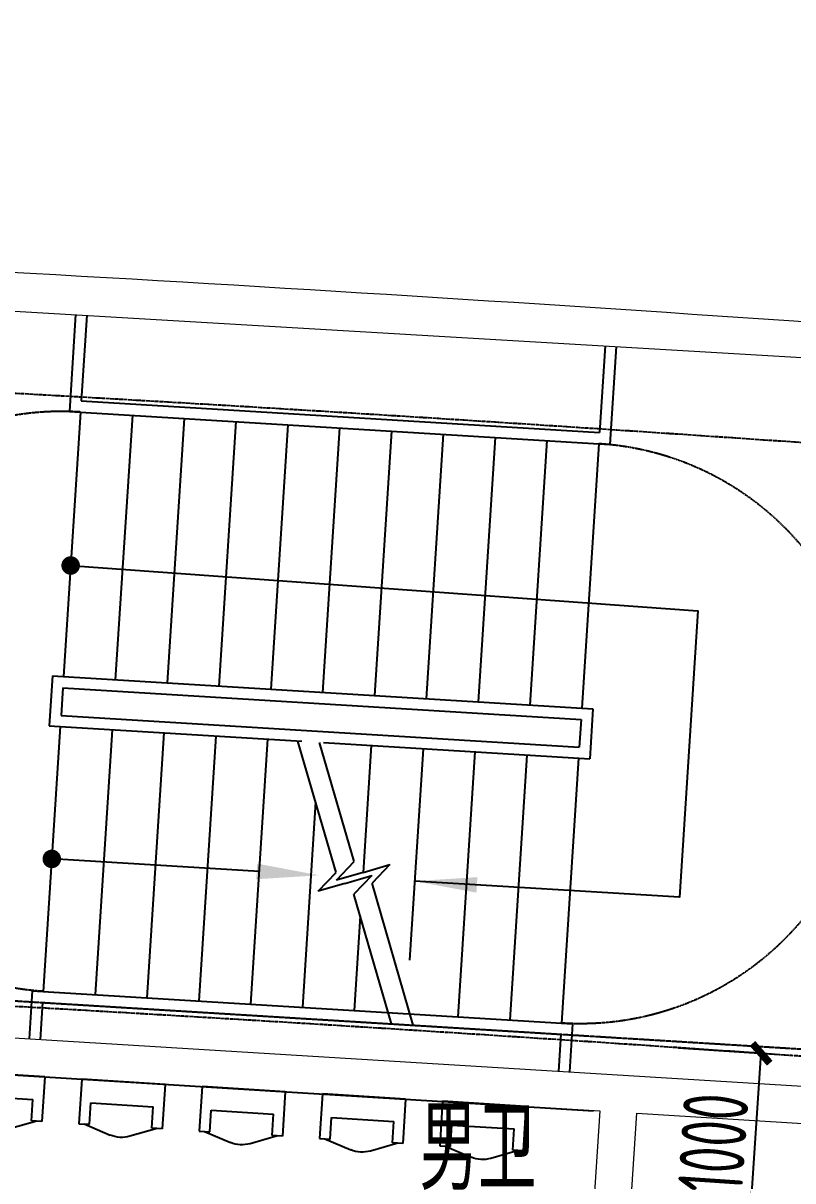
# Model space of a CAD drawing. Header units: millimetres. Extents: x 11677979 to 24947533, y -12764720 to -6308891.
# Drawn here: x 11796442 to 11800593, y -6382217 to -6375976 of the extents above; entities that cross this region are included whole.
import ezdxf
from ezdxf.enums import TextEntityAlignment as Align

# ---------------------------------------------------------------- set-up
doc = ezdxf.new("R2010")
doc.units = ezdxf.units.MM
doc.header["$LTSCALE"] = 10
for name, pattern in [('A2-RG-AXIS$0$CENTER', [2, 1.25, -0.25, 0.25, -0.25]), ('A2-RG-AXIS$0$DOTE', [2.42, 2, -0.2, 0.02, -0.2]), ('A2-RI-F4$0$A2-RG-AXIS$0$CENTER', [2, 1.25, -0.25, 0.25, -0.25]), ('A2-RI-F4$0$A2-RG-AXIS$0$DOTE', [2.42, 2, -0.2, 0.02, -0.2]), ('A2-RI-F4$0$A2-RV-F4$0$HIDDEN', [0.375, 0.25, -0.125]), ('A2-RV-F4$0$HIDDEN', [0.375, 0.25, -0.125])]:
    doc.linetypes.add(name, pattern=pattern)
for name, color, linetype in [('A2-RB-F4$0$A-DIMS-100', 1, 'Continuous'), ('A2-RD-F4$0$A-1-1-X-toilel$0$A-FIXT', 55, 'Continuous'), ('A2-RG-AXIS$0$A-GRID', 1, 'A2-RG-AXIS$0$CENTER'), ('A2-RI-F4$0$A-SYMB-AREA', 4, 'Continuous'), ('A2-RI-F4$0$A-SYMB-NAME', 4, 'Continuous'), ('A2-RI-F4$0$A2-RB-F4$0$A-DIMS-100', 1, 'Continuous'), ('A2-RI-F4$0$A2-RD-F4$0$A-1-1-X-toilel$0$A-FIXT', 55, 'Continuous'), ('A2-RI-F4$0$A2-RG-AXIS$0$A-GRID', 1, 'A2-RI-F4$0$A2-RG-AXIS$0$CENTER'), ('A2-RI-F4$0$A2-RV-F4$0$A-HATH', 9, 'Continuous'), ('A2-RI-F4$0$A2-RV-F4$0$A-SYMB', 4, 'Continuous'), ('A2-RI-F4$0$A2-RV-F4$0$AUDIT_D_120618114340-210', 80, 'Continuous'), ('A2-RI-F4$0$A2-RV-F4$0$AUDIT_D_120618114340-341', 1, 'Continuous'), ('A2-RI-F4$0$A2-RV-F4$0$AUDIT_D_120618114340-408', 50, 'Continuous'), ('A2-RV-F4$0$A-HATH', 9, 'Continuous'), ('A2-RV-F4$0$A-SYMB', 4, 'Continuous'), ('A2-RV-F4$0$AUDIT_D_120618114340-210', 80, 'Continuous'), ('A2-RV-F4$0$AUDIT_D_120618114340-341', 1, 'Continuous'), ('A2-RV-F4$0$AUDIT_D_120618114340-408', 50, 'Continuous')]:
    doc.layers.add(name, color=color, linetype=linetype)
doc.layers.add('A2-RI-F4$0$A-WALL', color=7, linetype='Continuous', lineweight=5)
doc.styles.add('A2-RB-F4$0$XD2008', font='hzs.shx', dxfattribs={"width": 0.7, "bigfont": 'hztxt.shx'})
doc.styles.add('A2-RI-F4$0$A2-RB-F4$0$XD2008', font='hzs.shx', dxfattribs={"width": 0.7, "bigfont": 'hztxt.shx'})
doc.styles.add('A2-RI-F4$0$ECADI', font='hzs.shx', dxfattribs={"width": 0.7, "bigfont": 'hztxt.shx'})
doc.dimstyles.new('A2-RB-F4$0$XD100$0', dxfattribs={"dimscale": 100, "dimtxt": 3.5, "dimasz": 1, "dimexe": 1, "dimexo": 2, "dimgap": 0.5, "dimtad": 1, "dimdec": 0, "dimdsep": 46, "dimtxsty": 'A2-RB-F4$0$XD2008', "dimblk1": 'A2-RB-F4$0$_ArchTick', "dimblk2": 'A2-RB-F4$0$_ArchTick', "dimsah": 1, "dimcen": 2.5, "dimclrt": 4, "dimaunit": 1, "dimadec": 0, "dimazin": 0, "dimtfac": 1, "dimtdec": 0, "dimtix": 1, "dimtmove": 1, "dimatfit": 3, "dimfxl": 0, "dimtolj": 1, "dimtzin": 0, "dimarcsym": 0})
doc.dimstyles.new('A2-RI-F4$0$A2-RB-F4$0$XD100$0', dxfattribs={"dimscale": 100, "dimtxt": 3.5, "dimasz": 1, "dimexe": 1, "dimexo": 2, "dimgap": 0.5, "dimtad": 1, "dimdec": 0, "dimdsep": 46, "dimtxsty": 'A2-RI-F4$0$A2-RB-F4$0$XD2008', "dimblk1": 'A2-RI-F4$0$A2-RB-F4$0$_ArchTick', "dimblk2": 'A2-RI-F4$0$A2-RB-F4$0$_ArchTick', "dimsah": 1, "dimcen": 2.5, "dimclrt": 4, "dimaunit": 1, "dimadec": 0, "dimazin": 0, "dimtfac": 1, "dimtdec": 0, "dimtix": 1, "dimtmove": 1, "dimatfit": 3, "dimfxl": 0, "dimtolj": 1, "dimtzin": 0, "dimarcsym": 0})

# ---------------------------------------------------------------- blocks, each defined once
blk = doc.blocks.new('A2-RV-F4')
at = {"layer": 'A2-RV-F4$0$A-HATH', "linetype": 'A2-RV-F4$0$HIDDEN'}
blk.add_line((11794460.2, -6381128), (11801444.8, -6381555.5), dxfattribs=at)
at = {"layer": 'A2-RV-F4$0$A-SYMB', "linetype": 'A2-RV-F4$0$HIDDEN'}
for centre, start, end in [((11796651.3, -6379633.1), 86.32117, 266.32117), ((11799446.1, -6379804.2), 266.32117, 86.32117)]:
    blk.add_arc(centre, 1564.1, start, end, dxfattribs=at)
at = {"layer": 'A2-RV-F4$0$AUDIT_D_120618114340-210'}
for p, q in [((11796725.3, -6377546.9), (11796691.7, -6378068.6)), ((11796785.2, -6377550.7), (11796755.5, -6378012.3)), ((11799580.4, -6377715.1), (11799550.3, -6378183.4)), ((11799640.2, -6377719), (11799606.3, -6378246.9)), ((11796755.5, -6378012.3), (11799550.3, -6378183.4)), ((11796691.7, -6378068.6), (11799606.3, -6378246.9)), ((11796600, -6379494.8), (11796582.7, -6379764.2)), ((11796600, -6379494.8), (11799514.6, -6379673.1)), ((11796656.1, -6379558.3), (11796646.5, -6379708)), ((11796656.1, -6379558.3), (11799450.9, -6379729.3)), ((11799514.6, -6379673.1), (11799497.3, -6379942.6)), ((11796646.5, -6379708), (11799441.2, -6379879)), ((11799450.9, -6379729.3), (11799441.2, -6379879)), ((11796582.7, -6379764.2), (11797944.6, -6379847.5)), ((11798061.7, -6379854.7), (11799497.3, -6379942.6)), ((11796490.8, -6381192.2), (11796474.9, -6381451.7)), ((11796490.8, -6381192.2), (11799405.3, -6381370.6)), ((11796547, -6381255.7), (11796534.8, -6381455.4)), ((11796547, -6381255.7), (11799341.8, -6381426.8)), ((11799405.3, -6381370.6), (11799389.4, -6381630.1)), ((11799341.8, -6381426.8), (11799329.5, -6381626.4))]:
    blk.add_line(p, q, dxfattribs=at)
at = {"layer": 'A2-RV-F4$0$AUDIT_D_120618114340-341', "extrusion": (1.24815e-08, -5.20398e-08, -1)}
for p, q in [((11798129.5, -6380555.1, 0), (11797923.9, -6379846.3, 0)), ((11798227.4, -6380495.9, 0), (11798041, -6379853.5, 0)), ((11798131.5, -6380595.9, 0), (11798227.4, -6380495.9, 0)), ((11798033.6, -6380655.1, 0), (11798129.5, -6380555.1, 0)), ((11798275.5, -6380554.1), (11798131.5, -6380595.9, 0)), ((11798275.5, -6380554.1), (11798419.6, -6380512.3, 0)), ((11798419.6, -6380512.3, 0), (11798323.6, -6380612.3, 0)), ((11798177.6, -6380613.3), (11798033.6, -6380655.1, 0)), ((11798177.6, -6380613.3), (11798321.7, -6380571.5, 0)), ((11798321.7, -6380571.5, 0), (11798225.7, -6380671.5, 0)), ((11798545.8, -6381378.1, 0), (11798323.6, -6380612.3, 0)), ((11798428.6, -6381370.9, 0), (11798225.7, -6380671.5, 0))]:
    blk.add_line(p, q, dxfattribs=at)
at = {"layer": 'A2-RV-F4$0$AUDIT_D_120618114340-341', "extrusion": (0, 0, -1)}
blk.add_line((11797714.6, -6380549.9, 0), (11796596.7, -6380481.4), dxfattribs=at)
at = {"layer": 'A2-RV-F4$0$AUDIT_D_120618114340-341', "extrusion": (0, 0, -1), "const_width": 50}
for points in [[(-11796723.4, -6378901.2, 1), (-11796673.5, -6378898.1, 1)], [(-11796621.7, -6380482.9, 1), (-11796571.8, -6380479.9, 1)]]:
    blk.add_lwpolyline(points, format="xyb", close=True, dxfattribs=at)
at = {"layer": 'A2-RV-F4$0$AUDIT_D_120618114340-341'}
blk.add_lwpolyline([(11796698.4, -6378899.7), (11800081.1, -6379143.1), (11799981.7, -6380688.6), (11798553.1, -6380601.1)], dxfattribs=at)
at = {"layer": 'A2-RV-F4$0$AUDIT_D_120618114340-341', "extrusion": (0, 0, -1)}
for points in [[(-11797704.4, -6380507.1, 0), (-11797699.3, -6380591.1, 0), (-11798037.9, -6380569.7, 0)], [(-11798886.6, -6380663.7), (-11798891.8, -6380579.7), (-11798553.1, -6380601.1)]]:
    blk.add_solid(points, dxfattribs=at)
at = {"layer": 'A2-RV-F4$0$AUDIT_D_120618114340-408'}
for p, q in [((11796751.6, -6378072.2), (11796659.9, -6379498.4)), ((11797031.1, -6378089.3), (11796939.4, -6379515.5)), ((11797310.6, -6378106.4), (11797218.9, -6379532.6)), ((11797590.1, -6378123.5), (11797498.4, -6379549.7)), ((11797869.5, -6378140.6), (11797777.8, -6379566.8)), ((11798149, -6378157.7), (11798057.3, -6379583.9)), ((11798428.5, -6378174.9), (11798336.8, -6379601.1)), ((11798708, -6378192), (11798616.3, -6379618.2)), ((11798987.5, -6378209.1), (11798895.8, -6379635.3)), ((11799266.9, -6378226.2), (11799175.2, -6379652.4)), ((11799546.4, -6378243.3), (11799454.7, -6379669.5)), ((11796642.6, -6379767.9), (11796550.8, -6381195.9)), ((11796922.1, -6379785), (11796830.3, -6381213)), ((11797201.6, -6379802.1), (11797109.7, -6381230.1)), ((11797481, -6379819.2), (11797389.2, -6381247.2)), ((11797760.5, -6379836.3), (11797668.7, -6381264.3)), ((11798319.5, -6379870.5), (11798275.5, -6380554.1)), ((11798599, -6379887.6), (11798525.7, -6381026.5)), ((11798878.4, -6379904.7), (11798786.6, -6381332.7)), ((11799157.9, -6379921.8), (11799066.1, -6381349.8)), ((11799437.4, -6379938.9), (11799345.6, -6381366.9)), ((11798019.3, -6380175.3), (11797948.2, -6381281.4)), ((11798260.3, -6380790.7), (11798227.7, -6381298.5))]:
    blk.add_line(p, q, dxfattribs=at)
blk = doc.blocks.new('A2-RB-F4$0$_ArchTick')
at = {"color": 0, "linetype": 'ByBlock', "const_width": 0.4}
blk.add_lwpolyline([(-0.5, -0.5), (0.5, 0.5)], dxfattribs=at)
blk = doc.blocks.new('*D223')
at = {"layer": 'A2-RB-F4$0$A-DIMS-100', "color": 0, "lineweight": -2, "transparency": 16777216}
for p, q in [((11799977, -6381499.7), (11800521.4, -6381536.3)), ((11800354.5, -6382526.7), (11800421.7, -6381529.6)), ((11799909.9, -6382496.8), (11800454.3, -6382533.4))]:
    blk.add_line(p, q, dxfattribs=at)
at = {"layer": 'Defpoints', "color": 0, "transparency": 16777216}
for p in [(11799777.5, -6381486.2), (11800421.7, -6381529.6), (11799710.3, -6382483.3)]:
    blk.add_point(p, dxfattribs=at)
at = {"layer": 'A2-RB-F4$0$A-DIMS-100', "color": 0, "lineweight": -2, "transparency": 16777216, "xscale": 100, "yscale": 100, "zscale": 100}
for p, rotation in [((11800421.7, -6381529.6), 86.14933556193887), ((11800354.5, -6382526.7), 266.1493355619389)]:
    blk.add_blockref('A2-RB-F4$0$_ArchTick', p, dxfattribs=dict(at, rotation=rotation))
at = {"layer": 'A2-RB-F4$0$A-DIMS-100', "color": 4, "transparency": 16777216, "insert": (11800163.6, -6382013), "char_height": 350, "attachment_point": 5, "rotation": 86.14934, "style": 'A2-RB-F4$0$XD2008'}
blk.add_mtext('\\A1;1000', dxfattribs=at)
blk = doc.blocks.new('A2-RD-F4$0$A-1-1-X-toilel$0$A-1-10-01~10(B1~wd)$0$333')
at = {"layer": 'A2-RD-F4$0$A-1-1-X-toilel$0$A-FIXT'}
for p, q in [((0, -225), (0, 225)), ((0, 225), (240, 225)), ((240, 225), (240, 168.7)), ((240, 196.9), (291.3, 53.1)), ((240, 168.7), (124.4, 168.7)), ((124.4, 168.7), (124.4, -168.7)), ((240, -196.9), (291.3, -53.1)), ((240, -168.7), (124.4, -168.7)), ((240, -225), (240, -168.7)), ((0, -225), (240, -225))]:
    blk.add_line(p, q, dxfattribs=at)
blk.add_ellipse((225.2, 0), major_axis=(0, 112.5), ratio=0.666667, start_param=4.220783, end_param=5.203995, dxfattribs=at)
blk = doc.blocks.new('A2-RD-F4')
at = {"layer": 'A2-RD-F4$0$A-1-1-X-toilel$0$A-FIXT'}
blk.add_line((11794438, -6381525.1), (11799518.8, -6381839.3), dxfattribs=at)
at = {"layer": 'A2-RD-F4$0$A-1-1-X-toilel$0$A-FIXT', "xscale": -1}
for p, rotation in [((11796333.9, -6381643.4), 86.49760220541849), ((11796982.7, -6381683.1), 86.49760220541849), ((11797631.5, -6381722.8), 86.49760220541849), ((11798280.3, -6381762.5), 86.49760220541849), ((11798929.1, -6381802.2), 86.4976022054169)]:
    blk.add_blockref('A2-RD-F4$0$A-1-1-X-toilel$0$A-1-10-01~10(B1~wd)$0$333', p, dxfattribs=dict(at, rotation=rotation))
blk = doc.blocks.new('A2-RG-AXIS')
at = {"layer": 'A2-RG-AXIS$0$A-GRID', "linetype": 'A2-RG-AXIS$0$DOTE'}
for radius in [323300, 316700, 313400]:
    blk.add_arc((11778730.7, -6694178.7), radius, 75.589285, 95.407644, dxfattribs=at)
blk = doc.blocks.new('A2-RI-F4$0$5erhfh')
at = {"layer": 'A2-RI-F4$0$A-SYMB-AREA', "style": 'A2-RI-F4$0$ECADI', "width": 0.7}
blk.add_attdef('340M2', text='', height=2.5, dxfattribs=at).set_placement((0, 1.25), align=Align.MIDDLE_LEFT)
at = {"layer": 'A2-RI-F4$0$A-SYMB-NAME', "style": 'A2-RI-F4$0$ECADI', "width": 0.7}
blk.add_attdef('CHINESENAME', (-12.292, 3.087), '', height=4.5, dxfattribs=at)
blk = doc.blocks.new('A2-RI-F4$0$A2-RB-F4$0$_ArchTick')
at = {"color": 0, "linetype": 'ByBlock', "const_width": 0.4}
blk.add_lwpolyline([(-0.5, -0.5), (0.5, 0.5)], dxfattribs=at)
blk = doc.blocks.new('*D748')
at = {"layer": 'A2-RI-F4$0$A2-RB-F4$0$A-DIMS-100', "color": 0, "lineweight": -2, "transparency": 16777216}
for p, q in [((11799977, -6381499.7), (11800521.4, -6381536.3)), ((11800354.5, -6382526.7), (11800421.7, -6381529.6)), ((11799909.9, -6382496.8), (11800454.3, -6382533.4))]:
    blk.add_line(p, q, dxfattribs=at)
at = {"layer": 'Defpoints', "color": 0, "transparency": 16777216}
for p in [(11799777.5, -6381486.2), (11800421.7, -6381529.6), (11799710.3, -6382483.3)]:
    blk.add_point(p, dxfattribs=at)
at = {"layer": 'A2-RI-F4$0$A2-RB-F4$0$A-DIMS-100', "color": 0, "lineweight": -2, "transparency": 16777216, "xscale": 100, "yscale": 100, "zscale": 100}
for p, rotation in [((11800421.7, -6381529.6), 86.14933556193887), ((11800354.5, -6382526.7), 266.1493355619389)]:
    blk.add_blockref('A2-RI-F4$0$A2-RB-F4$0$_ArchTick', p, dxfattribs=dict(at, rotation=rotation))
at = {"layer": 'A2-RI-F4$0$A2-RB-F4$0$A-DIMS-100', "color": 4, "transparency": 16777216, "insert": (11800163.6, -6382013), "char_height": 350, "attachment_point": 5, "rotation": 86.14934, "style": 'A2-RI-F4$0$A2-RB-F4$0$XD2008'}
blk.add_mtext('\\A1;1000', dxfattribs=at)
blk = doc.blocks.new('A2-RI-F4$0$A2-RD-F4$0$A-1-1-X-toilel$0$A-1-10-01~10(B1~wd)$0$333')
at = {"layer": 'A2-RI-F4$0$A2-RD-F4$0$A-1-1-X-toilel$0$A-FIXT'}
for p, q in [((0, -225), (0, 225)), ((0, 225), (240, 225)), ((240, 225), (240, 168.7)), ((240, 196.9), (291.3, 53.1)), ((240, 168.7), (124.4, 168.7)), ((124.4, 168.7), (124.4, -168.7)), ((240, -196.9), (291.3, -53.1)), ((240, -168.7), (124.4, -168.7)), ((240, -225), (240, -168.7)), ((0, -225), (240, -225))]:
    blk.add_line(p, q, dxfattribs=at)
blk.add_ellipse((225.2, 0), major_axis=(0, 112.5), ratio=0.666667, start_param=4.220783, end_param=5.203995, dxfattribs=at)
blk = doc.blocks.new('A2-RI-F4$0$A2-RD-F4')
at = {"layer": 'A2-RI-F4$0$A2-RD-F4$0$A-1-1-X-toilel$0$A-FIXT'}
blk.add_line((11794438, -6381525.1), (11799518.8, -6381839.3), dxfattribs=at)
at = {"layer": 'A2-RI-F4$0$A2-RD-F4$0$A-1-1-X-toilel$0$A-FIXT', "xscale": -1}
for p, rotation in [((11796333.9, -6381643.4), 86.49760220541849), ((11796982.7, -6381683.1), 86.49760220541849), ((11797631.5, -6381722.8), 86.49760220541849), ((11798280.3, -6381762.5), 86.49760220541849), ((11798929.1, -6381802.2), 86.4976022054169)]:
    blk.add_blockref('A2-RI-F4$0$A2-RD-F4$0$A-1-1-X-toilel$0$A-1-10-01~10(B1~wd)$0$333', p, dxfattribs=dict(at, rotation=rotation))
blk = doc.blocks.new('A2-RI-F4$0$A2-RG-AXIS')
at = {"layer": 'A2-RI-F4$0$A2-RG-AXIS$0$A-GRID', "linetype": 'A2-RI-F4$0$A2-RG-AXIS$0$DOTE'}
for radius in [323300, 316700, 313400]:
    blk.add_arc((11778730.7, -6694178.7), radius, 75.589285, 95.407644, dxfattribs=at)
blk = doc.blocks.new('A2-RI-F4$0$A2-RV-F4')
at = {"layer": 'A2-RI-F4$0$A2-RV-F4$0$A-HATH', "linetype": 'A2-RI-F4$0$A2-RV-F4$0$HIDDEN'}
blk.add_line((11794460.2, -6381128), (11801444.8, -6381555.5), dxfattribs=at)
at = {"layer": 'A2-RI-F4$0$A2-RV-F4$0$A-SYMB', "linetype": 'A2-RI-F4$0$A2-RV-F4$0$HIDDEN'}
for centre, start, end in [((11796651.3, -6379633.1), 86.32117, 266.32117), ((11799446.1, -6379804.2), 266.32117, 86.32117)]:
    blk.add_arc(centre, 1564.1, start, end, dxfattribs=at)
at = {"layer": 'A2-RI-F4$0$A2-RV-F4$0$AUDIT_D_120618114340-210'}
for p, q in [((11796725.3, -6377546.9), (11796691.7, -6378068.6)), ((11796785.2, -6377550.7), (11796755.5, -6378012.3)), ((11799580.4, -6377715.1), (11799550.3, -6378183.4)), ((11799640.2, -6377719), (11799606.3, -6378246.9)), ((11796755.5, -6378012.3), (11799550.3, -6378183.4)), ((11796691.7, -6378068.6), (11799606.3, -6378246.9)), ((11796600, -6379494.8), (11796582.7, -6379764.2)), ((11796600, -6379494.8), (11799514.6, -6379673.1)), ((11796656.1, -6379558.3), (11796646.5, -6379708)), ((11796656.1, -6379558.3), (11799450.9, -6379729.3)), ((11799514.6, -6379673.1), (11799497.3, -6379942.6)), ((11796646.5, -6379708), (11799441.2, -6379879)), ((11799450.9, -6379729.3), (11799441.2, -6379879)), ((11796582.7, -6379764.2), (11797944.6, -6379847.5)), ((11798061.7, -6379854.7), (11799497.3, -6379942.6)), ((11796490.8, -6381192.2), (11796474.9, -6381451.7)), ((11796490.8, -6381192.2), (11799405.3, -6381370.6)), ((11796547, -6381255.7), (11796534.8, -6381455.4)), ((11796547, -6381255.7), (11799341.8, -6381426.8)), ((11799405.3, -6381370.6), (11799389.4, -6381630.1)), ((11799341.8, -6381426.8), (11799329.5, -6381626.4))]:
    blk.add_line(p, q, dxfattribs=at)
at = {"layer": 'A2-RI-F4$0$A2-RV-F4$0$AUDIT_D_120618114340-341', "extrusion": (1.24815e-08, -5.20398e-08, -1)}
for p, q in [((11798129.5, -6380555.1, 0), (11797923.9, -6379846.3, 0)), ((11798227.4, -6380495.9, 0), (11798041, -6379853.5, 0)), ((11798131.5, -6380595.9, 0), (11798227.4, -6380495.9, 0)), ((11798033.6, -6380655.1, 0), (11798129.5, -6380555.1, 0)), ((11798275.5, -6380554.1), (11798131.5, -6380595.9, 0)), ((11798275.5, -6380554.1), (11798419.6, -6380512.3, 0)), ((11798419.6, -6380512.3, 0), (11798323.6, -6380612.3, 0)), ((11798177.6, -6380613.3), (11798033.6, -6380655.1, 0)), ((11798177.6, -6380613.3), (11798321.7, -6380571.5, 0)), ((11798321.7, -6380571.5, 0), (11798225.7, -6380671.5, 0)), ((11798545.8, -6381378.1, 0), (11798323.6, -6380612.3, 0)), ((11798428.6, -6381370.9, 0), (11798225.7, -6380671.5, 0))]:
    blk.add_line(p, q, dxfattribs=at)
at = {"layer": 'A2-RI-F4$0$A2-RV-F4$0$AUDIT_D_120618114340-341', "extrusion": (0, 0, -1)}
blk.add_line((11797714.6, -6380549.9, 0), (11796596.7, -6380481.4), dxfattribs=at)
at = {"layer": 'A2-RI-F4$0$A2-RV-F4$0$AUDIT_D_120618114340-341', "extrusion": (0, 0, -1), "const_width": 50}
for points in [[(-11796723.4, -6378901.2, 1), (-11796673.5, -6378898.1, 1)], [(-11796621.7, -6380482.9, 1), (-11796571.8, -6380479.9, 1)]]:
    blk.add_lwpolyline(points, format="xyb", close=True, dxfattribs=at)
at = {"layer": 'A2-RI-F4$0$A2-RV-F4$0$AUDIT_D_120618114340-341'}
blk.add_lwpolyline([(11796698.4, -6378899.7), (11800081.1, -6379143.1), (11799981.7, -6380688.6), (11798553.1, -6380601.1)], dxfattribs=at)
at = {"layer": 'A2-RI-F4$0$A2-RV-F4$0$AUDIT_D_120618114340-341', "extrusion": (0, 0, -1)}
for points in [[(-11797704.4, -6380507.1, 0), (-11797699.3, -6380591.1, 0), (-11798037.9, -6380569.7, 0)], [(-11798886.6, -6380663.7), (-11798891.8, -6380579.7), (-11798553.1, -6380601.1)]]:
    blk.add_solid(points, dxfattribs=at)
at = {"layer": 'A2-RI-F4$0$A2-RV-F4$0$AUDIT_D_120618114340-408'}
for p, q in [((11796751.6, -6378072.2), (11796659.9, -6379498.4)), ((11797031.1, -6378089.3), (11796939.4, -6379515.5)), ((11797310.6, -6378106.4), (11797218.9, -6379532.6)), ((11797590.1, -6378123.5), (11797498.4, -6379549.7)), ((11797869.5, -6378140.6), (11797777.8, -6379566.8)), ((11798149, -6378157.7), (11798057.3, -6379583.9)), ((11798428.5, -6378174.9), (11798336.8, -6379601.1)), ((11798708, -6378192), (11798616.3, -6379618.2)), ((11798987.5, -6378209.1), (11798895.8, -6379635.3)), ((11799266.9, -6378226.2), (11799175.2, -6379652.4)), ((11799546.4, -6378243.3), (11799454.7, -6379669.5)), ((11796642.6, -6379767.9), (11796550.8, -6381195.9)), ((11796922.1, -6379785), (11796830.3, -6381213)), ((11797201.6, -6379802.1), (11797109.7, -6381230.1)), ((11797481, -6379819.2), (11797389.2, -6381247.2)), ((11797760.5, -6379836.3), (11797668.7, -6381264.3)), ((11798319.5, -6379870.5), (11798275.5, -6380554.1)), ((11798599, -6379887.6), (11798525.7, -6381026.5)), ((11798878.4, -6379904.7), (11798786.6, -6381332.7)), ((11799157.9, -6379921.8), (11799066.1, -6381349.8)), ((11799437.4, -6379938.9), (11799345.6, -6381366.9)), ((11798019.3, -6380175.3), (11797948.2, -6381281.4)), ((11798260.3, -6380790.7), (11798227.7, -6381298.5))]:
    blk.add_line(p, q, dxfattribs=at)
blk = doc.blocks.new('A2-RB-F4')
at = {"layer": 'A2-RB-F4$0$A-DIMS-100'}
dim = blk.add_aligned_dim(p1=(11799710.3, -6382483.3), p2=(11799777.5, -6381486.2), distance=-645.7, text='1000', dimstyle='A2-RB-F4$0$XD100$0', dxfattribs=at)
dim.commit()
dim.dimension.update_dxf_attribs({"geometry": '*D223', "text_midpoint": (11800163.6, -6382013)})
blk = doc.blocks.new('A2-RI-F4$0$A2-RB-F4')
at = {"layer": 'A2-RI-F4$0$A2-RB-F4$0$A-DIMS-100'}
dim = blk.add_aligned_dim(p1=(11799710.3, -6382483.3), p2=(11799777.5, -6381486.2), distance=-645.7, text='1000', dimstyle='A2-RI-F4$0$A2-RB-F4$0$XD100$0', dxfattribs=at)
dim.commit()
dim.dimension.update_dxf_attribs({"geometry": '*D748', "text_midpoint": (11800163.6, -6382013)})
blk = doc.blocks.new('A2-RI-F4')
at = {"layer": 'A2-RI-F4$0$A-WALL'}
for p, q in [((11796193.7, -6377515.9), (11802083.6, -6377862.4)), ((11794447.4, -6381327.6), (11801432, -6381755.1)), ((11794435.2, -6381527.2), (11799551.3, -6381840.4)), ((11799750.9, -6381852.6), (11801419.8, -6381954.7))]:
    blk.add_line(p, q, dxfattribs=at)
blk.add_lwpolyline([(11799551.3, -6381840.4), (11799510.8, -6382470.5), (11799710.3, -6382483.3), (11799750.9, -6381852.6)], dxfattribs=at)
blk.add_arc((11778730.7, -6694178.7), 317350, 85.254288, 86.843372, dxfattribs=at)
for name in ['A2-RI-F4$0$A2-RG-AXIS', 'A2-RI-F4$0$A2-RB-F4', 'A2-RI-F4$0$A2-RV-F4', 'A2-RI-F4$0$A2-RD-F4']:
    blk.add_blockref(name, (0, 0))
ref = blk.add_blockref('A2-RI-F4$0$5erhfh', (11799809.1, -6382576), dxfattribs=dict(xscale=100, yscale=100, zscale=100))
ref.add_attrib('340M2', '31m2', (11798545.1, -6382637.4), dxfattribs={"layer": 'A2-RI-F4$0$A-SYMB-AREA', "height": 250, "style": 'A2-RI-F4$0$ECADI', "width": 0.7})
ref.add_attrib('CHINESENAME', '男卫', (11798579.9, -6382267.2), dxfattribs={"layer": 'A2-RI-F4$0$A-SYMB-NAME', "height": 450, "style": 'A2-RI-F4$0$ECADI', "width": 0.7})

msp = doc.modelspace()

# ---------------------------------------------------------------- block references
for name in ['A2-RI-F4', 'A2-RG-AXIS', 'A2-RB-F4', 'A2-RV-F4', 'A2-RD-F4']:
    msp.add_blockref(name, (0, 0))

doc.saveas('drawing.dxf')
